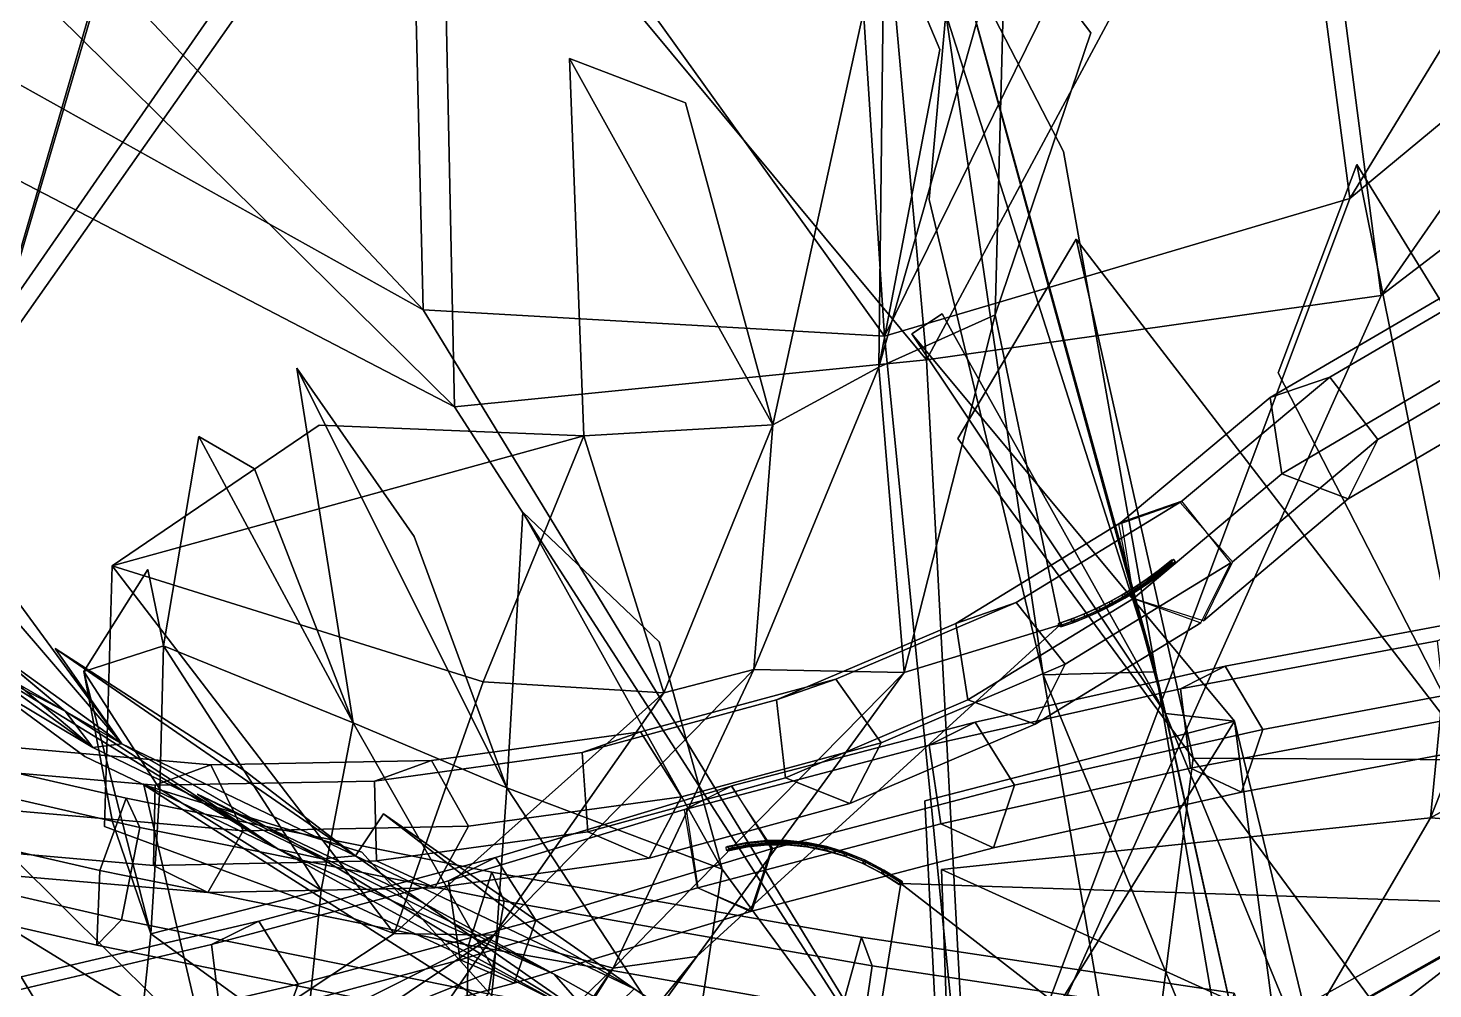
# Model space of a CAD drawing. Header units: metres. Extents: x -349 to 464, y -383 to 362.
# Drawn here: x -14.58 to 9.95, y 3.83 to 20.62 of the extents above; entities that cross this region are included whole.
import ezdxf

# ---------------------------------------------------------------- set-up
doc = ezdxf.new("R2010")
doc.units = ezdxf.units.M

msp = doc.modelspace()

# ---------------------------------------------------------------- linework, layer by layer
at = {"layer": 'Breeder_Leaf', "color": 3}
for points in [[(-1.5789, 13.6889, 461.3351), (0.3667, 22.5566, 455.4132), (0.2707, 14.6979, 468.8723)], [(-1.5789, 13.6889, 461.3351), (0.2707, 14.6979, 468.8723), (0.3667, 22.5566, 455.4132)], [(0.3667, 22.5566, 455.4132), (1.3384, 20.245, 462.8735), (0.2707, 14.6979, 468.8723)], [(0.3667, 22.5566, 455.4132), (0.2707, 14.6979, 468.8723), (1.3384, 20.245, 462.8735)], [(0.2707, 14.6979, 468.8723), (2.4841, 22.4992, 466.6004), (2.3018, 15.6079, 477.9707)], [(0.2707, 14.6979, 468.8723), (2.3018, 15.6079, 477.9707), (2.4841, 22.4992, 466.6004)], [(2.4841, 22.4992, 466.6004), (3.9751, 20.537, 473.0377), (2.3018, 15.6079, 477.9707)], [(2.4841, 22.4992, 466.6004), (2.3018, 15.6079, 477.9707), (3.9751, 20.537, 473.0377)], [(-4.8819, 13.4985, 453.0974), (-5.1304, 20.08833, 449.9864), (-1.5789, 13.6889, 461.3351)], [(-4.8819, 13.4985, 453.0974), (-1.5789, 13.6889, 461.3351), (-5.1304, 20.08833, 449.9864)], [(-5.1304, 20.08833, 449.9864), (-3.1035, 19.3149, 454.4353), (-1.5789, 13.6889, 461.3351)], [(-5.1304, 20.08833, 449.9864), (-1.5789, 13.6889, 461.3351), (-3.1035, 19.3149, 454.4353)], [(0.7149, 9.3644, 479.3473), (0.2707, 14.6979, 468.8723), (2.3018, 15.6079, 477.9707)], [(0.7149, 9.3644, 479.3473), (2.3018, 15.6079, 477.9707), (0.2707, 14.6979, 468.8723)], [(3.4396, 10.1941, 491.7275), (0.7149, 9.3644, 479.3473), (2.3018, 15.6079, 477.9707)], [(3.4396, 10.1941, 491.7275), (2.3018, 15.6079, 477.9707), (0.7149, 9.3644, 479.3473)], [(0.7149, 9.3644, 479.3473), (-1.9096, 9.4124, 469.8387), (0.2707, 14.6979, 468.8723)], [(0.7149, 9.3644, 479.3473), (0.2707, 14.6979, 468.8723), (-1.9096, 9.4124, 469.8387)], [(-1.9096, 9.4124, 469.8387), (-1.5789, 13.6889, 461.3351), (0.2707, 14.6979, 468.8723)], [(-1.9096, 9.4124, 469.8387), (0.2707, 14.6979, 468.8723), (-1.5789, 13.6889, 461.3351)], [(-13.1138, 11.2227, 445.4272), (-9.5033, 13.6827, 448.2454), (-4.8819, 13.4985, 453.0974)], [(-13.1138, 11.2227, 445.4272), (-4.8819, 13.4985, 453.0974), (-9.5033, 13.6827, 448.2454)], [(-6.6365, 9.1991, 453.6956), (-13.1138, 11.2227, 445.4272), (-4.8819, 13.4985, 453.0974)], [(-6.6365, 9.1991, 453.6956), (-4.8819, 13.4985, 453.0974), (-13.1138, 11.2227, 445.4272)], [(-3.4802, 9.00374, 462.2118), (-6.6365, 9.1991, 453.6956), (-4.8819, 13.4985, 453.0974)], [(-3.4802, 9.00374, 462.2118), (-4.8819, 13.4985, 453.0974), (-6.6365, 9.1991, 453.6956)], [(-3.4802, 9.00374, 462.2118), (-4.8819, 13.4985, 453.0974), (-1.5789, 13.6889, 461.3351)], [(-3.4802, 9.00374, 462.2118), (-1.5789, 13.6889, 461.3351), (-4.8819, 13.4985, 453.0974)], [(-1.9096, 9.4124, 469.8387), (-3.4802, 9.00374, 462.2118), (-1.5789, 13.6889, 461.3351)], [(-1.9096, 9.4124, 469.8387), (-1.5789, 13.6889, 461.3351), (-3.4802, 9.00374, 462.2118)], [(-8.1926, 4.8032, 454.2646), (-13.2485, 6.6713, 449.3794), (-13.1138, 11.2227, 445.4272)], [(-8.1926, 4.8032, 454.2646), (-13.1138, 11.2227, 445.4272), (-13.2485, 6.6713, 449.3794)], [(-8.1926, 4.8032, 454.2646), (-13.1138, 11.2227, 445.4272), (-6.6365, 9.1991, 453.6956)], [(-8.1926, 4.8032, 454.2646), (-6.6365, 9.1991, 453.6956), (-13.1138, 11.2227, 445.4272)], [(-2.9063, 4.4006, 479.6438), (0.7149, 9.3644, 479.3473), (3.4396, 10.1941, 491.7275)], [(-2.9063, 4.4006, 479.6438), (3.4396, 10.1941, 491.7275), (0.7149, 9.3644, 479.3473)], [(-4.3669, 4.1945, 470.3967), (-6.4526, 4.7727, 462.797), (-1.9096, 9.4124, 469.8387)], [(-4.3669, 4.1945, 470.3967), (-1.9096, 9.4124, 469.8387), (-6.4526, 4.7727, 462.797)], [(-6.4526, 4.7727, 462.797), (-3.4802, 9.00374, 462.2118), (-1.9096, 9.4124, 469.8387)], [(-6.4526, 4.7727, 462.797), (-1.9096, 9.4124, 469.8387), (-3.4802, 9.00374, 462.2118)], [(-4.3669, 4.1945, 470.3967), (-1.9096, 9.4124, 469.8387), (0.7149, 9.3644, 479.3473)], [(-4.3669, 4.1945, 470.3967), (0.7149, 9.3644, 479.3473), (-1.9096, 9.4124, 469.8387)], [(-2.9063, 4.4006, 479.6438), (-4.3669, 4.1945, 470.3967), (0.7149, 9.3644, 479.3473)], [(-2.9063, 4.4006, 479.6438), (0.7149, 9.3644, 479.3473), (-4.3669, 4.1945, 470.3967)], [(-8.1926, 4.8032, 454.2646), (-6.6365, 9.1991, 453.6956), (-3.4802, 9.00374, 462.2118)], [(-8.1926, 4.8032, 454.2646), (-3.4802, 9.00374, 462.2118), (-6.6365, 9.1991, 453.6956)], [(-6.4526, 4.7727, 462.797), (-8.1926, 4.8032, 454.2646), (-3.4802, 9.00374, 462.2118)], [(-6.4526, 4.7727, 462.797), (-3.4802, 9.00374, 462.2118), (-8.1926, 4.8032, 454.2646)], [(-0.1586, 0.6725, 210.7171), (5.2122, 2.1465, 213.329), (0.6583, 5.6776, 224.6504)], [(-0.1586, 0.6725, 210.7171), (0.6583, 5.6776, 224.6504), (5.2122, 2.1465, 213.329)], [(0.6583, 5.6776, 224.6504), (5.2122, 2.1465, 213.329), (10.9403, 5.3355, 213.9725)], [(0.6583, 5.6776, 224.6504), (10.9403, 5.3355, 213.9725), (5.2122, 2.1465, 213.329)], [(5.2122, 2.1465, 213.329), (14.0716, 2.536, 205.6005), (10.9403, 5.3355, 213.9725)], [(5.2122, 2.1465, 213.329), (10.9403, 5.3355, 213.9725), (14.0716, 2.536, 205.6005)], [(-6.4526, 4.7727, 462.797), (-13.6352, 1.1938, 452.9843), (-8.1926, 4.8032, 454.2646)], [(-6.4526, 4.7727, 462.797), (-8.1926, 4.8032, 454.2646), (-13.6352, 1.1938, 452.9843)], [(-6.4526, 4.7727, 462.797), (-12.3461, 0.8238, 456.1785), (-13.6352, 1.1938, 452.9843)], [(-6.4526, 4.7727, 462.797), (-13.6352, 1.1938, 452.9843), (-12.3461, 0.8238, 456.1785)], [(-4.3669, 4.1945, 470.3967), (-12.3069, -3.6674, 459.4153), (-6.4526, 4.7727, 462.797)], [(-4.3669, 4.1945, 470.3967), (-6.4526, 4.7727, 462.797), (-12.3069, -3.6674, 459.4153)], [(-4.3669, 4.1945, 470.3967), (-8.309, -1.5623, 466.0418), (-12.3069, -3.6674, 459.4153)], [(-4.3669, 4.1945, 470.3967), (-12.3069, -3.6674, 459.4153), (-8.309, -1.5623, 466.0418)], [(-2.9063, 4.4006, 479.6438), (-8.8374, -2.9104, 470.3065), (-4.3669, 4.1945, 470.3967)], [(-2.9063, 4.4006, 479.6438), (-4.3669, 4.1945, 470.3967), (-8.8374, -2.9104, 470.3065)], [(-2.9063, 4.4006, 479.6438), (-6.6649, -0.7872, 476.352), (-8.8374, -2.9104, 470.3065)], [(-2.9063, 4.4006, 479.6438), (-8.8374, -2.9104, 470.3065), (-6.6649, -0.7872, 476.352)]]:
    msp.add_3dface(points, dxfattribs=at)
at = {"layer": 'Breeder_Mrstm', "color": 3}
for points in [[(5.1084, 9.3761, 71.4216), (1.5599, 22.2223, 89.8925), (5.2779, 8.648, 82.8854)], [(5.1084, 9.3761, 71.4216), (5.2779, 8.648, 82.8854), (1.5599, 22.2223, 89.8925)], [(5.1084, 9.3761, 71.4216), (3.4989, 18.462, 79.02695), (1.5599, 22.2223, 89.8925)], [(5.1084, 9.3761, 71.4216), (1.5599, 22.2223, 89.8925), (3.4989, 18.462, 79.02695)], [(3.1449, 9.3208, 57.9503), (1.1508, 17.6232, 64.01192), (1.4436, 20.8663, 73.2937)], [(3.1449, 9.3208, 57.9503), (1.4436, 20.8663, 73.2937), (1.1508, 17.6232, 64.01192)], [(3.1449, 9.3208, 57.9503), (1.4436, 20.8663, 73.2937), (5.1084, 9.3761, 71.4216)], [(3.1449, 9.3208, 57.9503), (5.1084, 9.3761, 71.4216), (1.4436, 20.8663, 73.2937)], [(8.6221, 18.2366, 91.3325), (7.2471, 14.5953, 80.5724), (10.7146, 7.834, 71.3112)], [(8.6221, 18.2366, 91.3325), (10.7146, 7.834, 71.3112), (7.2471, 14.5953, 80.5724)], [(15.1831, 7.5651, 81.7717), (8.6221, 18.2366, 91.3325), (10.7146, 7.834, 71.3112)], [(15.1831, 7.5651, 81.7717), (10.7146, 7.834, 71.3112), (8.6221, 18.2366, 91.3325)], [(15.666, 10.00567, 93.8507), (14.3855, 18.06429, 107.0891), (9.9055, 6.8256, 95.5935)], [(15.666, 10.00567, 93.8507), (9.9055, 6.8256, 95.5935), (14.3855, 18.06429, 107.0891)], [(14.3855, 18.06429, 107.0891), (10.4925, 12.8723, 103.2137), (9.9055, 6.8256, 95.5935)], [(14.3855, 18.06429, 107.0891), (9.9055, 6.8256, 95.5935), (10.4925, 12.8723, 103.2137)], [(3.7177, 16.9311, 75.5761), (1.6511, 13.4518, 66.4084), (5.7649, 7.866, 58.625)], [(3.7177, 16.9311, 75.5761), (5.7649, 7.866, 58.625), (1.6511, 13.4518, 66.4084)], [(10.7146, 7.834, 71.3112), (3.7177, 16.9311, 75.5761), (5.7649, 7.866, 58.625)], [(10.7146, 7.834, 71.3112), (5.7649, 7.866, 58.625), (3.7177, 16.9311, 75.5761)], [(5.2779, 8.648, 82.8854), (1.38, 15.6292, 94.5058), (0.8515, 15.2761, 99.5022)], [(5.2779, 8.648, 82.8854), (0.8515, 15.2761, 99.5022), (1.38, 15.6292, 94.5058)], [(5.2779, 8.648, 82.8854), (0.8515, 15.2761, 99.5022), (6.4862, 8.513, 95.4871)], [(5.2779, 8.648, 82.8854), (6.4862, 8.513, 95.4871), (0.8515, 15.2761, 99.5022)], [(-6.2254, 7.3466, 348.6843), (-9.889, 14.6768, 344.7028), (-8.9098, 8.4795, 345.1309)], [(-6.2254, 7.3466, 348.6843), (-8.9098, 8.4795, 345.1309), (-9.889, 14.6768, 344.7028)], [(-6.2254, 7.3466, 348.6843), (-7.8412, 11.7371, 347.6891), (-9.889, 14.6768, 344.7028)], [(-6.2254, 7.3466, 348.6843), (-9.889, 14.6768, 344.7028), (-7.8412, 11.7371, 347.6891)], [(-13.9374, 8.6846, 356.4728), (-19.4478, 13.2926, 358.1291), (-18.3036, 10.95, 355.269)], [(-13.9374, 8.6846, 356.4728), (-18.3036, 10.95, 355.269), (-19.4478, 13.2926, 358.1291)], [(-13.9374, 8.6846, 356.4728), (-17.9426, 12.03987, 358.6022), (-19.4478, 13.2926, 358.1291)], [(-13.9374, 8.6846, 356.4728), (-19.4478, 13.2926, 358.1291), (-17.9426, 12.03987, 358.6022)], [(-8.9098, 8.4795, 345.1309), (-11.605, 13.4831, 340.4359), (-12.2183, 9.8251, 341.5409)], [(-8.9098, 8.4795, 345.1309), (-12.2183, 9.8251, 341.5409), (-11.605, 13.4831, 340.4359)], [(-8.9098, 8.4795, 345.1309), (-10.6312, 12.9216, 342.1078), (-11.605, 13.4831, 340.4359)], [(-8.9098, 8.4795, 345.1309), (-11.605, 13.4831, 340.4359), (-10.6312, 12.9216, 342.1078)], [(-17.0993, 11.1125, 349.9529), (-17.1662, 13.03202, 346.1725), (-12.9459, 8.1183, 350.6129)], [(-17.0993, 11.1125, 349.9529), (-12.9459, 8.1183, 350.6129), (-17.1662, 13.03202, 346.1725)], [(-17.1662, 13.03202, 346.1725), (-15.1468, 11.115, 346.9026), (-12.9459, 8.1183, 350.6129)], [(-17.1662, 13.03202, 346.1725), (-12.9459, 8.1183, 350.6129), (-15.1468, 11.115, 346.9026)], [(-2.4632, 5.9267, 352.3563), (-5.9452, 12.1607, 349.4457), (-6.2254, 7.3466, 348.6843)], [(-2.4632, 5.9267, 352.3563), (-6.2254, 7.3466, 348.6843), (-5.9452, 12.1607, 349.4457)], [(-2.4632, 5.9267, 352.3563), (-3.5646, 9.899, 351.6132), (-5.9452, 12.1607, 349.4457)], [(-2.4632, 5.9267, 352.3563), (-5.9452, 12.1607, 349.4457), (-3.5646, 9.899, 351.6132)], [(-18.3036, 10.95, 355.269), (-17.6754, 11.09051, 352.6139), (-13.456, 8.05323, 353.5526)], [(-18.3036, 10.95, 355.269), (-13.456, 8.05323, 353.5526), (-17.6754, 11.09051, 352.6139)], [(-13.456, 8.05323, 353.5526), (-17.6754, 11.09051, 352.6139), (-17.0993, 11.1125, 349.9529)], [(-13.456, 8.05323, 353.5526), (-17.0993, 11.1125, 349.9529), (-17.6754, 11.09051, 352.6139)], [(-13.456, 8.05323, 353.5526), (-17.0993, 11.1125, 349.9529), (-12.9459, 8.1183, 350.6129)], [(-13.456, 8.05323, 353.5526), (-12.9459, 8.1183, 350.6129), (-17.0993, 11.1125, 349.9529)], [(-12.2183, 9.8251, 341.5409), (-12.4958, 11.161, 337.5366), (-13.6103, 9.3809, 334.7288)], [(-12.2183, 9.8251, 341.5409), (-13.6103, 9.3809, 334.7288), (-12.4958, 11.161, 337.5366)], [(-13.9374, 8.6846, 356.4728), (-18.3036, 10.95, 355.269), (-13.456, 8.05323, 353.5526)], [(-13.9374, 8.6846, 356.4728), (-13.456, 8.05323, 353.5526), (-18.3036, 10.95, 355.269)], [(-10.216, 6.2776, 357.6871), (-17.2997, 10.6235, 361.421), (-13.9374, 8.6846, 356.4728)], [(-10.216, 6.2776, 357.6871), (-13.9374, 8.6846, 356.4728), (-17.2997, 10.6235, 361.421)], [(-10.216, 6.2776, 357.6871), (-13.5922, 7.8969, 360.6631), (-17.2997, 10.6235, 361.421)], [(-10.216, 6.2776, 357.6871), (-17.2997, 10.6235, 361.421), (-13.5922, 7.8969, 360.6631)], [(-12.2183, 9.8251, 341.5409), (-13.6103, 9.3809, 334.7288), (-12.282, 7.3227, 340.4466)], [(-12.2183, 9.8251, 341.5409), (-12.282, 7.3227, 340.4466), (-13.6103, 9.3809, 334.7288)], [(-12.2183, 9.8251, 341.5409), (-12.282, 7.3227, 340.4466), (-9.4682, 5.5613, 344.5562)], [(-12.2183, 9.8251, 341.5409), (-9.4682, 5.5613, 344.5562), (-12.282, 7.3227, 340.4466)], [(-8.9098, 8.4795, 345.1309), (-12.2183, 9.8251, 341.5409), (-9.4682, 5.5613, 344.5562)], [(-8.9098, 8.4795, 345.1309), (-9.4682, 5.5613, 344.5562), (-12.2183, 9.8251, 341.5409)], [(13.9162, 6.5229, 81.2316), (15.666, 10.00567, 93.8507), (9.9055, 6.8256, 95.5935)], [(13.9162, 6.5229, 81.2316), (9.9055, 6.8256, 95.5935), (15.666, 10.00567, 93.8507)], [(-12.9459, 8.1183, 350.6129), (-14.1102, 9.781, 344.6452), (-8.8664, 6.1574, 351.0891)], [(-12.9459, 8.1183, 350.6129), (-8.8664, 6.1574, 351.0891), (-14.1102, 9.781, 344.6452)], [(-14.1102, 9.781, 344.6452), (-10.7932, 7.6381, 346.9591), (-8.8664, 6.1574, 351.0891)], [(-14.1102, 9.781, 344.6452), (-8.8664, 6.1574, 351.0891), (-10.7932, 7.6381, 346.9591)], [(-12.282, 7.3227, 340.4466), (-13.6103, 9.3809, 334.7288), (-12.4389, 4.798, 339.4393)], [(-12.282, 7.3227, 340.4466), (-12.4389, 4.798, 339.4393), (-13.6103, 9.3809, 334.7288)], [(-13.6103, 9.3809, 334.7288), (-13.1115, 6.7502, 336.1329), (-12.4389, 4.798, 339.4393)], [(-13.6103, 9.3809, 334.7288), (-12.4389, 4.798, 339.4393), (-13.1115, 6.7502, 336.1329)], [(3.1449, 9.3208, 57.9503), (5.1084, 9.3761, 71.4216), (6.5294, 1.1057, 56.9305)], [(3.1449, 9.3208, 57.9503), (6.5294, 1.1057, 56.9305), (5.1084, 9.3761, 71.4216)], [(5.1084, 9.3761, 71.4216), (6.9441, 1.1558, 71.2656), (6.5294, 1.1057, 56.9305)], [(5.1084, 9.3761, 71.4216), (6.5294, 1.1057, 56.9305), (6.9441, 1.1558, 71.2656)], [(5.1084, 9.3761, 71.4216), (5.2779, 8.648, 82.8854), (6.9441, 1.1558, 71.2656)], [(5.1084, 9.3761, 71.4216), (6.9441, 1.1558, 71.2656), (5.2779, 8.648, 82.8854)], [(15.6764, 8.4484, 55.1362), (18.3848, 9.4493, 68.4403), (9.08905, 2.5237, 56.3557)], [(15.6764, 8.4484, 55.1362), (9.08905, 2.5237, 56.3557), (18.3848, 9.4493, 68.4403)], [(18.3848, 9.4493, 68.4403), (11.3825, 5.1375, 70.269), (9.08905, 2.5237, 56.3557)], [(18.3848, 9.4493, 68.4403), (9.08905, 2.5237, 56.3557), (11.3825, 5.1375, 70.269)], [(3.1449, 9.3208, 57.9503), (6.5294, 1.1057, 56.9305), (4.7583, 0, 38.5797)], [(3.1449, 9.3208, 57.9503), (4.7583, 0, 38.5797), (6.5294, 1.1057, 56.9305)], [(-10.216, 6.2776, 357.6871), (-13.9374, 8.6846, 356.4728), (-9.4514, 6.106, 354.4098)], [(-10.216, 6.2776, 357.6871), (-9.4514, 6.106, 354.4098), (-13.9374, 8.6846, 356.4728)], [(-13.9374, 8.6846, 356.4728), (-13.456, 8.05323, 353.5526), (-9.4514, 6.106, 354.4098)], [(-13.9374, 8.6846, 356.4728), (-9.4514, 6.106, 354.4098), (-13.456, 8.05323, 353.5526)], [(5.2779, 8.648, 82.8854), (8.1473, 1.6571, 82.527), (6.9441, 1.1558, 71.2656)], [(5.2779, 8.648, 82.8854), (6.9441, 1.1558, 71.2656), (8.1473, 1.6571, 82.527)], [(5.2779, 8.648, 82.8854), (6.4862, 8.513, 95.4871), (8.1473, 1.6571, 82.527)], [(5.2779, 8.648, 82.8854), (8.1473, 1.6571, 82.527), (6.4862, 8.513, 95.4871)], [(-8.9098, 8.4795, 345.1309), (-9.4682, 5.5613, 344.5562), (-6.4462, 4.1536, 347.6302)], [(-8.9098, 8.4795, 345.1309), (-6.4462, 4.1536, 347.6302), (-9.4682, 5.5613, 344.5562)], [(-6.2254, 7.3466, 348.6843), (-8.9098, 8.4795, 345.1309), (-6.4462, 4.1536, 347.6302)], [(-6.2254, 7.3466, 348.6843), (-6.4462, 4.1536, 347.6302), (-8.9098, 8.4795, 345.1309)], [(6.4862, 8.513, 95.4871), (1.07633, 7.1216, 104.4675), (1.4113, 0.3327, 110.0026)], [(6.4862, 8.513, 95.4871), (1.4113, 0.3327, 110.0026), (1.07633, 7.1216, 104.4675)], [(6.4862, 8.513, 95.4871), (1.4113, 0.3327, 110.0026), (7.3787, 1.7453, 95.7116)], [(6.4862, 8.513, 95.4871), (7.3787, 1.7453, 95.7116), (1.4113, 0.3327, 110.0026)], [(15.6764, 8.4484, 55.1362), (9.08905, 2.5237, 56.3557), (4.7583, 0, 38.5797)], [(15.6764, 8.4484, 55.1362), (4.7583, 0, 38.5797), (9.08905, 2.5237, 56.3557)], [(6.4862, 8.513, 95.4871), (7.3787, 1.7453, 95.7116), (8.1473, 1.6571, 82.527)], [(6.4862, 8.513, 95.4871), (8.1473, 1.6571, 82.527), (7.3787, 1.7453, 95.7116)], [(-9.4514, 6.106, 354.4098), (-13.456, 8.05323, 353.5526), (-12.9459, 8.1183, 350.6129)], [(-9.4514, 6.106, 354.4098), (-12.9459, 8.1183, 350.6129), (-13.456, 8.05323, 353.5526)], [(-9.4514, 6.106, 354.4098), (-12.9459, 8.1183, 350.6129), (-8.8664, 6.1574, 351.0891)], [(-9.4514, 6.106, 354.4098), (-8.8664, 6.1574, 351.0891), (-12.9459, 8.1183, 350.6129)], [(4.7583, 0, 38.5797), (11.2057, 0.4776, 55.8804), (5.7649, 7.866, 58.625)], [(4.7583, 0, 38.5797), (5.7649, 7.866, 58.625), (11.2057, 0.4776, 55.8804)], [(11.2057, 0.4776, 55.8804), (10.7146, 7.834, 71.3112), (5.7649, 7.866, 58.625)], [(11.2057, 0.4776, 55.8804), (5.7649, 7.866, 58.625), (10.7146, 7.834, 71.3112)], [(-15.9857, 2.2595, 357.4705), (-19.1759, 7.5134, 356.0732), (-11.4904, 2.8008, 357.0086)], [(-15.9857, 2.2595, 357.4705), (-11.4904, 2.8008, 357.0086), (-19.1759, 7.5134, 356.0732)], [(-19.1759, 7.5134, 356.0732), (-14.8199, 6.1089, 356.0431), (-11.4904, 2.8008, 357.0086)], [(-19.1759, 7.5134, 356.0732), (-11.4904, 2.8008, 357.0086), (-14.8199, 6.1089, 356.0431)], [(-11.4904, 2.8008, 357.0086), (-12.565, 7.4011, 355.7175), (-6.08224, 3.2713, 356.5609)], [(-11.4904, 2.8008, 357.0086), (-6.08224, 3.2713, 356.5609), (-12.565, 7.4011, 355.7175)], [(-12.565, 7.4011, 355.7175), (-8.7554, 6.2206, 355.3164), (-6.08224, 3.2713, 356.5609)], [(-12.565, 7.4011, 355.7175), (-6.08224, 3.2713, 356.5609), (-8.7554, 6.2206, 355.3164)], [(-9.4682, 5.5613, 344.5562), (-12.282, 7.3227, 340.4466), (-12.4389, 4.798, 339.4393)], [(-9.4682, 5.5613, 344.5562), (-12.4389, 4.798, 339.4393), (-12.282, 7.3227, 340.4466)], [(-5.3979, 4.09233, 358.9768), (-11.6263, 7.2345, 362.2619), (-10.216, 6.2776, 357.6871)], [(-5.3979, 4.09233, 358.9768), (-10.216, 6.2776, 357.6871), (-11.6263, 7.2345, 362.2619)], [(-5.3979, 4.09233, 358.9768), (-8.09256, 5.5596, 361.8281), (-11.6263, 7.2345, 362.2619)], [(-5.3979, 4.09233, 358.9768), (-11.6263, 7.2345, 362.2619), (-8.09256, 5.5596, 361.8281)], [(-6.2254, 7.3466, 348.6843), (-6.4462, 4.1536, 347.6302), (-2.9845, 2.422, 351.864)], [(-6.2254, 7.3466, 348.6843), (-2.9845, 2.422, 351.864), (-6.4462, 4.1536, 347.6302)], [(-2.4632, 5.9267, 352.3563), (-6.2254, 7.3466, 348.6843), (-2.9845, 2.422, 351.864)], [(-2.4632, 5.9267, 352.3563), (-2.9845, 2.422, 351.864), (-6.2254, 7.3466, 348.6843)], [(-8.8664, 6.1574, 351.0891), (-8.3781, 6.8932, 346.272), (-4.00064, 3.8353, 351.8648)], [(-8.8664, 6.1574, 351.0891), (-4.00064, 3.8353, 351.8648), (-8.3781, 6.8932, 346.272)], [(-8.3781, 6.8932, 346.272), (-5.5541, 4.7088, 348.0943), (-4.00064, 3.8353, 351.8648)], [(-8.3781, 6.8932, 346.272), (-4.00064, 3.8353, 351.8648), (-5.5541, 4.7088, 348.0943)], [(9.9055, 6.8256, 95.5935), (1.3682, 5.9201, 101.8121), (7.7002, 3.04535, 83.452)], [(9.9055, 6.8256, 95.5935), (7.7002, 3.04535, 83.452), (1.3682, 5.9201, 101.8121)], [(13.9162, 6.5229, 81.2316), (9.9055, 6.8256, 95.5935), (7.7002, 3.04535, 83.452)], [(13.9162, 6.5229, 81.2316), (7.7002, 3.04535, 83.452), (9.9055, 6.8256, 95.5935)], [(11.3825, 5.1375, 70.269), (13.9162, 6.5229, 81.2316), (7.7002, 3.04535, 83.452)], [(11.3825, 5.1375, 70.269), (7.7002, 3.04535, 83.452), (13.9162, 6.5229, 81.2316)], [(-5.3979, 4.09233, 358.9768), (-10.216, 6.2776, 357.6871), (-4.637, 3.2196, 355.592)], [(-5.3979, 4.09233, 358.9768), (-4.637, 3.2196, 355.592), (-10.216, 6.2776, 357.6871)], [(-10.216, 6.2776, 357.6871), (-9.4514, 6.106, 354.4098), (-4.637, 3.2196, 355.592)], [(-10.216, 6.2776, 357.6871), (-4.637, 3.2196, 355.592), (-9.4514, 6.106, 354.4098)], [(-4.637, 3.2196, 355.592), (-9.4514, 6.106, 354.4098), (-8.8664, 6.1574, 351.0891)], [(-4.637, 3.2196, 355.592), (-8.8664, 6.1574, 351.0891), (-9.4514, 6.106, 354.4098)], [(-4.637, 3.2196, 355.592), (-8.8664, 6.1574, 351.0891), (-4.00064, 3.8353, 351.8648)], [(-4.637, 3.2196, 355.592), (-4.00064, 3.8353, 351.8648), (-8.8664, 6.1574, 351.0891)], [(-2.4632, 5.9267, 352.3563), (-2.9845, 2.422, 351.864), (1.8903, 0, 356.8587)], [(-2.4632, 5.9267, 352.3563), (1.8903, 0, 356.8587), (-2.9845, 2.422, 351.864)], [(1.3682, 5.9201, 101.8121), (1.4502, 3.6454, 94.9854), (7.7002, 3.04535, 83.452)], [(1.3682, 5.9201, 101.8121), (7.7002, 3.04535, 83.452), (1.4502, 3.6454, 94.9854)], [(4.7583, 0, 38.5797), (9.974, -2.2241, 56.1569), (15.3358, 5.7051, 56.4758)], [(4.7583, 0, 38.5797), (15.3358, 5.7051, 56.4758), (9.974, -2.2241, 56.1569)], [(-9.4682, 5.5613, 344.5562), (-12.4389, 4.798, 339.4393), (-9.738, 2.8336, 343.376)], [(-9.4682, 5.5613, 344.5562), (-9.738, 2.8336, 343.376), (-12.4389, 4.798, 339.4393)], [(-6.4462, 4.1536, 347.6302), (-9.4682, 5.5613, 344.5562), (-9.738, 2.8336, 343.376)], [(-6.4462, 4.1536, 347.6302), (-9.738, 2.8336, 343.376), (-9.4682, 5.5613, 344.5562)], [(9.08905, 2.5237, 56.3557), (11.3825, 5.1375, 70.269), (4.3673, 1.166, 72.7365)], [(9.08905, 2.5237, 56.3557), (4.3673, 1.166, 72.7365), (11.3825, 5.1375, 70.269)], [(11.3825, 5.1375, 70.269), (7.7002, 3.04535, 83.452), (4.3673, 1.166, 72.7365)], [(11.3825, 5.1375, 70.269), (4.3673, 1.166, 72.7365), (7.7002, 3.04535, 83.452)], [(-12.4389, 4.798, 339.4393), (-12.7209, 2.1442, 336.1442), (-9.738, 2.8336, 343.376)], [(-12.4389, 4.798, 339.4393), (-9.738, 2.8336, 343.376), (-12.7209, 2.1442, 336.1442)], [(-6.4462, 4.1536, 347.6302), (-9.738, 2.8336, 343.376), (-6.7518, 1.06214, 346.3185)], [(-6.4462, 4.1536, 347.6302), (-6.7518, 1.06214, 346.3185), (-9.738, 2.8336, 343.376)], [(-2.9845, 2.422, 351.864), (-6.4462, 4.1536, 347.6302), (-6.7518, 1.06214, 346.3185)], [(-2.9845, 2.422, 351.864), (-6.7518, 1.06214, 346.3185), (-6.4462, 4.1536, 347.6302)], [(-5.3979, 4.09233, 358.9768), (-4.637, 3.2196, 355.592), (1.8903, 0, 356.8587)], [(-5.3979, 4.09233, 358.9768), (1.8903, 0, 356.8587), (-4.637, 3.2196, 355.592)], [(1.8903, 0, 356.8587), (-4.637, 3.2196, 355.592), (-4.00064, 3.8353, 351.8648)], [(1.8903, 0, 356.8587), (-4.00064, 3.8353, 351.8648), (-4.637, 3.2196, 355.592)]]:
    msp.add_3dface(points, dxfattribs=at)
at = {"layer": 'Breeder_Petiole', "color": 3}
for points in [[(10.1887, 15.967, 504.8243), (7.108, 14.1657, 500.2053), (8.1501, 14.5202, 499.3737), (11.195, 16.3, 503.9413)], [(11.195, 16.3, 503.9413), (8.1501, 14.5202, 499.3737), (8.9874, 13.4318, 499.2412), (11.9505, 15.1711, 503.7004)], [(10.3287, 14.6055, 505.1324), (7.3091, 12.8321, 500.5918), (7.108, 14.1657, 500.2053), (10.1887, 15.967, 504.8243)], [(11.9505, 15.1711, 503.7004), (8.9874, 13.4318, 499.2412), (8.4707, 12.3945, 499.9897), (11.4182, 14.1298, 504.4323)], [(7.108, 14.1657, 500.2053), (4.4647, 11.9533, 495.4948), (5.5377, 12.3339, 494.7156), (8.1501, 14.5202, 499.3737)], [(8.1501, 14.5202, 499.3737), (5.5377, 12.3339, 494.7156), (6.4467, 11.2964, 494.6943), (8.9874, 13.4318, 499.2412)], [(11.4182, 14.1298, 504.4323), (8.4707, 12.3945, 499.9897), (7.3091, 12.8321, 500.5918), (10.3287, 14.6055, 505.1324)], [(7.3091, 12.8321, 500.5918), (4.7197, 10.6552, 495.962), (4.4647, 11.9533, 495.4948), (7.108, 14.1657, 500.2053)], [(8.9874, 13.4318, 499.2412), (6.4467, 11.2964, 494.6943), (5.9441, 10.2649, 495.4602), (8.4707, 12.3945, 499.9897)], [(8.4707, 12.3945, 499.9897), (5.9441, 10.2649, 495.4602), (4.7197, 10.6552, 495.962), (7.3091, 12.8321, 500.5918)], [(4.5109, 11.9855, 495.5751), (1.6171, 10.2153, 490.9746), (2.6728, 10.5865, 490.1677), (5.5666, 12.3567, 494.7682)], [(5.5666, 12.3567, 494.7682), (2.6728, 10.5865, 490.1677), (3.5248, 9.5083, 490.0466), (6.4187, 11.2785, 494.6471)], [(4.7186, 10.6518, 495.9576), (1.8248, 8.8816, 491.3571), (1.6171, 10.2153, 490.9746), (4.5109, 11.9855, 495.5751)], [(5.3858, 11.3234, 495.2761), (5.1725, 11.1564, 494.8944), (5.2093, 11.1695, 494.8681), (5.4228, 11.3366, 495.2496)], [(5.394, 11.2783, 495.2912), (5.1807, 11.1116, 494.9094), (5.1725, 11.1564, 494.8944), (5.3858, 11.3234, 495.2761)], [(5.4228, 11.3366, 495.2496), (5.2093, 11.1695, 494.8681), (5.2399, 11.1337, 494.8666), (5.4537, 11.3006, 495.2481)], [(5.4537, 11.3006, 495.2481), (5.2399, 11.1337, 494.8666), (5.2223, 11.09821, 494.892), (5.4359, 11.2648, 495.2737)], [(6.4187, 11.2785, 494.6471), (3.5248, 9.5083, 490.0466), (3.0038, 8.4607, 490.7775), (5.8976, 10.2308, 495.378)], [(5.1725, 11.1564, 494.8944), (4.9576, 11.00035, 494.5097), (4.9943, 11.01349, 494.4839), (5.2093, 11.1695, 494.8681)], [(5.1807, 11.1116, 494.9094), (4.9652, 10.9555, 494.5236), (4.9576, 11.00035, 494.5097), (5.1725, 11.1564, 494.8944)], [(5.2223, 11.09821, 494.892), (5.0064, 10.942, 494.5061), (4.9652, 10.9555, 494.5236), (5.1807, 11.1116, 494.9094)], [(5.2093, 11.1695, 494.8681), (4.9943, 11.01349, 494.4839), (5.02427, 10.9776, 494.4816), (5.2399, 11.1337, 494.8666)], [(5.2399, 11.1337, 494.8666), (5.02427, 10.9776, 494.4816), (5.0064, 10.942, 494.5061), (5.2223, 11.09821, 494.892)], [(5.4359, 11.2648, 495.2737), (5.2223, 11.09821, 494.892), (5.1807, 11.1116, 494.9094), (5.394, 11.2783, 495.2912)], [(4.741, 10.8551, 494.1218), (4.5227, 10.7209, 493.7308), (4.5591, 10.734, 493.7059), (4.7775, 10.8683, 494.0964)], [(4.7479, 10.8103, 494.1346), (4.5291, 10.676, 493.7426), (4.5227, 10.7209, 493.7308), (4.741, 10.8551, 494.1218)], [(4.7886, 10.7968, 494.1169), (4.5693, 10.6626, 493.7247), (4.5291, 10.676, 493.7426), (4.7479, 10.8103, 494.1346)], [(4.7775, 10.8683, 494.0964), (4.5591, 10.734, 493.7059), (4.5877, 10.6982, 493.7022), (4.8068, 10.8324, 494.0934)], [(4.8068, 10.8324, 494.0934), (4.5877, 10.6982, 493.7022), (4.5693, 10.6626, 493.7247), (4.7886, 10.7968, 494.1169)], [(4.9576, 11.00035, 494.5097), (4.741, 10.8551, 494.1218), (4.7775, 10.8683, 494.0964), (4.9943, 11.01349, 494.4839)], [(4.9652, 10.9555, 494.5236), (4.7479, 10.8103, 494.1346), (4.741, 10.8551, 494.1218), (4.9576, 11.00035, 494.5097)], [(5.0064, 10.942, 494.5061), (4.7886, 10.7968, 494.1169), (4.7479, 10.8103, 494.1346), (4.9652, 10.9555, 494.5236)], [(4.9943, 11.01349, 494.4839), (4.7775, 10.8683, 494.0964), (4.8068, 10.8324, 494.0934), (5.02427, 10.9776, 494.4816)], [(5.02427, 10.9776, 494.4816), (4.8068, 10.8324, 494.0934), (4.7886, 10.7968, 494.1169), (5.0064, 10.942, 494.5061)], [(1.6171, 10.2153, 490.9746), (-1.5145, 8.8818, 486.5051), (-0.4777, 9.2461, 485.671), (2.6728, 10.5865, 490.1677)], [(2.6728, 10.5865, 490.1677), (-0.4777, 9.2461, 485.671), (0.3109, 8.1358, 485.4507), (3.5248, 9.5083, 490.0466)], [(5.8976, 10.2308, 495.378), (3.0038, 8.4607, 490.7775), (1.8248, 8.8816, 491.3571), (4.7186, 10.6518, 495.9576)], [(4.3029, 10.5976, 493.337), (4.08175, 10.4855, 492.9407), (4.1179, 10.4987, 492.9168), (4.3392, 10.6108, 493.3126)], [(4.3087, 10.5528, 493.3478), (4.08698, 10.4408, 492.9504), (4.08175, 10.4855, 492.9407), (4.3029, 10.5976, 493.337)], [(4.3484, 10.5394, 493.3298), (4.1262, 10.4273, 492.9323), (4.08698, 10.4408, 492.9504), (4.3087, 10.5528, 493.3478)], [(4.3392, 10.6108, 493.3126), (4.1179, 10.4987, 492.9168), (4.1452, 10.4629, 492.9116), (4.3672, 10.575, 493.3082)], [(4.3672, 10.575, 493.3082), (4.1452, 10.4629, 492.9116), (4.1262, 10.4273, 492.9323), (4.3484, 10.5394, 493.3298)], [(4.5227, 10.7209, 493.7308), (4.3029, 10.5976, 493.337), (4.3392, 10.6108, 493.3126), (4.5591, 10.734, 493.7059)], [(4.5291, 10.676, 493.7426), (4.3087, 10.5528, 493.3478), (4.3029, 10.5976, 493.337), (4.5227, 10.7209, 493.7308)], [(4.5693, 10.6626, 493.7247), (4.3484, 10.5394, 493.3298), (4.3087, 10.5528, 493.3478), (4.5291, 10.676, 493.7426)], [(4.5591, 10.734, 493.7059), (4.3392, 10.6108, 493.3126), (4.3672, 10.575, 493.3082), (4.5877, 10.6982, 493.7022)], [(4.5877, 10.6982, 493.7022), (4.3672, 10.575, 493.3082), (4.3484, 10.5394, 493.3298), (4.5693, 10.6626, 493.7247)], [(3.6358, 10.2949, 492.1414), (3.4111, 10.2166, 491.739), (3.4471, 10.2297, 491.7163), (3.6717, 10.3079, 492.1185)], [(3.6717, 10.3079, 492.1185), (3.4471, 10.2297, 491.7163), (3.4728, 10.194, 491.709), (3.6978, 10.2724, 492.1119)], [(3.8593, 10.3846, 492.5421), (3.6358, 10.2949, 492.1414), (3.6717, 10.3079, 492.1185), (3.8953, 10.3977, 492.5187)], [(3.864, 10.3399, 492.5508), (3.6399, 10.2504, 492.1491), (3.6358, 10.2949, 492.1414), (3.8593, 10.3846, 492.5421)], [(3.9028, 10.3265, 492.5325), (3.6782, 10.237, 492.1307), (3.6399, 10.2504, 492.1491), (3.864, 10.3399, 492.5508)], [(3.8953, 10.3977, 492.5187), (3.6717, 10.3079, 492.1185), (3.6978, 10.2724, 492.1119), (3.9221, 10.362, 492.5128)], [(3.9221, 10.362, 492.5128), (3.6978, 10.2724, 492.1119), (3.6782, 10.237, 492.1307), (3.9028, 10.3265, 492.5325)], [(4.08175, 10.4855, 492.9407), (3.8593, 10.3846, 492.5421), (3.8953, 10.3977, 492.5187), (4.1179, 10.4987, 492.9168)], [(4.08698, 10.4408, 492.9504), (3.864, 10.3399, 492.5508), (3.8593, 10.3846, 492.5421), (4.08175, 10.4855, 492.9407)], [(4.1262, 10.4273, 492.9323), (3.9028, 10.3265, 492.5325), (3.864, 10.3399, 492.5508), (4.08698, 10.4408, 492.9504)], [(4.1179, 10.4987, 492.9168), (3.8953, 10.3977, 492.5187), (3.9221, 10.362, 492.5128), (4.1452, 10.4629, 492.9116)], [(4.1452, 10.4629, 492.9116), (3.9221, 10.362, 492.5128), (3.9028, 10.3265, 492.5325), (4.1262, 10.4273, 492.9323)], [(5.5402, 9.0749, 219.5191), (10.03167, 9.9169, 216.0186), (10.797, 10.3125, 217.0961), (6.3227, 9.4735, 220.583)], [(6.3227, 9.4735, 220.583), (10.797, 10.3125, 217.0961), (11.4151, 9.1963, 217.6209), (6.9771, 8.3647, 221.0784)], [(1.8248, 8.8816, 491.3571), (-1.3596, 7.5198, 486.8036), (-1.5145, 8.8818, 486.5051), (1.6171, 10.2153, 490.9746)], [(3.6399, 10.2504, 492.1491), (3.4146, 10.1719, 491.7458), (3.4111, 10.2166, 491.739), (3.6358, 10.2949, 492.1414)], [(3.6782, 10.237, 492.1307), (3.4528, 10.1585, 491.7271), (3.4146, 10.1719, 491.7458), (3.6399, 10.2504, 492.1491)], [(3.6978, 10.2724, 492.1119), (3.4728, 10.194, 491.709), (3.4528, 10.1585, 491.7271), (3.6782, 10.237, 492.1307)], [(5.7173, 7.6926, 219.3574), (10.1825, 8.5292, 215.8784), (10.03167, 9.9169, 216.0186), (5.5402, 9.0749, 219.5191)], [(3.5248, 9.5083, 490.0466), (0.3109, 8.1358, 485.4507), (-0.2309, 7.07511, 486.1467), (3.0038, 8.4607, 490.7775)], [(1.1537, 8.09188, 223.1147), (5.5402, 9.0749, 219.5191), (6.3227, 9.4735, 220.583), (1.9529, 8.4942, 224.1647)], [(1.9529, 8.4942, 224.1647), (6.3227, 9.4735, 220.583), (6.9771, 8.3647, 221.0784), (2.6427, 7.3937, 224.6299)], [(-1.5145, 8.8818, 486.5051), (-4.9062, 7.9629, 482.1218), (-3.8899, 8.3227, 481.261), (-0.4777, 9.2461, 485.671)], [(-0.4777, 9.2461, 485.671), (-3.8899, 8.3227, 481.261), (-3.1705, 7.1893, 480.9431), (0.3109, 8.1358, 485.4507)], [(6.9771, 8.3647, 221.0784), (11.4151, 9.1963, 217.6209), (11.03753, 8.1005, 216.8727), (6.6051, 7.2703, 220.3253)], [(-1.3596, 7.5198, 486.8036), (-4.8092, 6.58, 482.3373), (-4.9062, 7.9629, 482.1218), (-1.5145, 8.8818, 486.5051)], [(3.0038, 8.4607, 490.7775), (-0.2309, 7.07511, 486.1467), (-1.3596, 7.5198, 486.8036), (1.8248, 8.8816, 491.3571)], [(1.3565, 6.7159, 222.9308), (5.7173, 7.6926, 219.3574), (5.5402, 9.0749, 219.5191), (1.1537, 8.09188, 223.1147)], [(-12.874, 7.1671, 271.4498), (-19.1918, 8.6169, 273.0593), (-19.7044, 7.3634, 272.1754), (-13.3338, 5.902, 270.5536)], [(-12.633, 6.6549, 272.9647), (-18.9264, 8.09893, 274.5681), (-19.1918, 8.6169, 273.0593), (-12.874, 7.1671, 271.4498)], [(-3.09309, 6.977, 226.7744), (1.1537, 8.09188, 223.1147), (1.9529, 8.4942, 224.1647), (-2.2938, 7.3794, 227.8244)], [(-2.2938, 7.3794, 227.8244), (1.9529, 8.4942, 224.1647), (2.6427, 7.3937, 224.6299), (-1.604, 6.2789, 228.2896)], [(2.6427, 7.3937, 224.6299), (6.9771, 8.3647, 221.0784), (6.6051, 7.2703, 220.3253), (2.2762, 6.301, 223.8717)], [(6.6051, 7.2703, 220.3253), (11.03753, 8.1005, 216.8727), (10.1825, 8.5292, 215.8784), (5.7173, 7.6926, 219.3574)], [(-12.9514, 5.04191, 273.0001), (-19.2833, 6.4942, 274.6123), (-18.9264, 8.09893, 274.5681), (-12.633, 6.6549, 272.9647)], [(-12.3642, 7.392, 473.7521), (-16.3733, 7.7435, 469.8322), (-15.426, 8.1053, 468.8968), (-11.3928, 7.7505, 472.8404)], [(-11.3928, 7.7505, 472.8404), (-15.426, 8.1053, 468.8968), (-14.9442, 6.9573, 468.3025), (-10.8275, 6.5982, 472.3347)], [(-4.9062, 7.9629, 482.1218), (-8.532, 7.4651, 477.8595), (-7.5376, 7.823, 476.9727), (-3.8899, 8.3227, 481.261)], [(-3.8899, 8.3227, 481.261), (-7.5376, 7.823, 476.9727), (-6.8929, 6.6755, 476.5594), (-3.1705, 7.1893, 480.9431)], [(0.3109, 8.1358, 485.4507), (-3.1705, 7.1893, 480.9431), (-3.7354, 6.1184, 481.6045), (-0.2309, 7.07511, 486.1467)], [(-4.8092, 6.58, 482.3373), (-8.4976, 6.06914, 477.9938), (-8.532, 7.4651, 477.8595), (-4.9062, 7.9629, 482.1218)], [(-2.8903, 5.6011, 226.5906), (1.3565, 6.7159, 222.9308), (1.1537, 8.09188, 223.1147), (-3.09309, 6.977, 226.7744)], [(-12.3964, 5.9905, 473.8077), (-16.4758, 6.3445, 469.8122), (-16.3733, 7.7435, 469.8322), (-12.3642, 7.392, 473.7521)], [(-8.532, 7.4651, 477.8595), (-12.3642, 7.392, 473.7521), (-11.3928, 7.7505, 472.8404), (-7.5376, 7.823, 476.9727)], [(-7.5376, 7.823, 476.9727), (-11.3928, 7.7505, 472.8404), (-10.8275, 6.5982, 472.3347), (-6.8929, 6.6755, 476.5594)], [(2.2762, 6.301, 223.8717), (6.6051, 7.2703, 220.3253), (5.7173, 7.6926, 219.3574), (1.3565, 6.7159, 222.9308)], [(-13.3338, 5.902, 270.5536), (-19.7044, 7.3634, 272.1754), (-19.7607, 6.05904, 273.1297), (-13.3814, 4.596, 271.5062)], [(-8.4976, 6.06914, 477.9938), (-12.3964, 5.9905, 473.8077), (-12.3642, 7.392, 473.7521), (-8.532, 7.4651, 477.8595)], [(-7.2424, 5.7201, 230.5348), (-3.1226, 6.9689, 226.8008), (-2.307, 7.3755, 227.8366), (-6.4194, 6.1288, 231.5639)], [(-6.4194, 6.1288, 231.5639), (-2.307, 7.3755, 227.8366), (-1.5828, 6.2845, 228.2709), (-5.7151, 5.03222, 232.0162)], [(-0.2309, 7.07511, 486.1467), (-3.7354, 6.1184, 481.6045), (-4.8092, 6.58, 482.3373), (-1.3596, 7.5198, 486.8036)], [(-1.604, 6.2789, 228.2896), (2.6427, 7.3937, 224.6299), (2.2762, 6.301, 223.8717), (-1.9705, 5.1862, 227.5315)], [(-6.4849, 5.8738, 269.9958), (-12.874, 7.1671, 271.4498), (-13.3338, 5.902, 270.5536), (-6.8914, 4.5983, 269.0886)], [(-6.2687, 5.3667, 271.5161), (-12.633, 6.6549, 272.9647), (-12.874, 7.1671, 271.4498), (-6.4849, 5.8738, 269.9958)], [(-3.1705, 7.1893, 480.9431), (-6.8929, 6.6755, 476.5594), (-7.4827, 5.5978, 477.1869), (-3.7354, 6.1184, 481.6045)], [(-10.8275, 6.5982, 472.3347), (-14.9442, 6.9573, 468.3025), (-15.5893, 5.8753, 468.865), (-11.4442, 5.5167, 472.9291)], [(-7.03968, 4.3442, 230.351), (-2.8948, 5.6001, 226.5944), (-3.1226, 6.9689, 226.8008), (-7.2424, 5.7201, 230.5348)], [(-6.5481, 3.7463, 271.5437), (-12.9514, 5.04191, 273.0001), (-12.633, 6.6549, 272.9647), (-6.2687, 5.3667, 271.5161)], [(-6.8929, 6.6755, 476.5594), (-10.8275, 6.5982, 472.3347), (-11.4442, 5.5167, 472.9291), (-7.4827, 5.5978, 477.1869)], [(-1.9705, 5.1862, 227.5315), (2.2762, 6.301, 223.8717), (1.3565, 6.7159, 222.9308), (-2.8903, 5.6011, 226.5906)], [(-13.3814, 4.596, 271.5062), (-19.7607, 6.05904, 273.1297), (-19.2833, 6.4942, 274.6123), (-12.9514, 5.04191, 273.0001)], [(-3.7354, 6.1184, 481.6045), (-7.4827, 5.5978, 477.1869), (-8.4976, 6.06914, 477.9938), (-4.8092, 6.58, 482.3373)], [(-2.398, 6.3084, 227.3766), (-2.05483, 6.3769, 227.0659), (-2.02623, 6.391, 227.1006), (-2.3692, 6.3226, 227.4116)], [(-2.3692, 6.3226, 227.4116), (-2.02623, 6.391, 227.1006), (-2.00356, 6.3532, 227.1172), (-2.3464, 6.2845, 227.4284)], [(-2.05483, 6.3769, 227.0659), (-1.7075, 6.4113, 226.7514), (-1.6783, 6.4254, 226.7851), (-2.02623, 6.391, 227.1006)], [(-2.04963, 6.3295, 227.0612), (-1.7049, 6.364, 226.7491), (-1.7075, 6.4113, 226.7514), (-2.05483, 6.3769, 227.0659)], [(-2.02623, 6.391, 227.1006), (-1.6783, 6.4254, 226.7851), (-1.6579, 6.3877, 226.8035), (-2.00356, 6.3532, 227.1172)], [(-2.00356, 6.3532, 227.1172), (-1.6579, 6.3877, 226.8035), (-1.6742, 6.3499, 226.7814), (-2.01793, 6.3155, 227.093)], [(-1.7075, 6.4113, 226.7514), (-1.3592, 6.4112, 226.4361), (-1.3295, 6.4252, 226.4689), (-1.6783, 6.4254, 226.7851)], [(-1.7049, 6.364, 226.7491), (-1.3592, 6.3641, 226.4361), (-1.3592, 6.4112, 226.4361), (-1.7075, 6.4113, 226.7514)], [(-1.6783, 6.4254, 226.7851), (-1.3295, 6.4252, 226.4689), (-1.3113, 6.3877, 226.489), (-1.6579, 6.3877, 226.8035)], [(-1.6579, 6.3877, 226.8035), (-1.3113, 6.3877, 226.489), (-1.3295, 6.3501, 226.4689), (-1.6742, 6.3499, 226.7814)], [(-1.3592, 6.4112, 226.4361), (-1.01194, 6.3766, 226.1217), (-0.9817, 6.3904, 226.1535), (-1.3295, 6.4252, 226.4689)], [(-1.3592, 6.3641, 226.4361), (-1.01449, 6.3299, 226.124), (-1.01194, 6.3766, 226.1217), (-1.3592, 6.4112, 226.4361)], [(-1.3295, 6.4252, 226.4689), (-0.9817, 6.3904, 226.1535), (-0.9656, 6.3532, 226.1753), (-1.3113, 6.3877, 226.489)], [(-1.3113, 6.3877, 226.489), (-0.9656, 6.3532, 226.1753), (-0.9857, 6.316, 226.1572), (-1.3295, 6.3501, 226.4689)], [(-1.01194, 6.3766, 226.1217), (-0.6674, 6.3075, 225.8098), (-0.6367, 6.3212, 225.8407), (-0.9817, 6.3904, 226.1535)], [(-0.9817, 6.3904, 226.1535), (-0.6367, 6.3212, 225.8407), (-0.6228, 6.2845, 225.8642), (-0.9656, 6.3532, 226.1753)], [(-11.4442, 5.5167, 472.9291), (-15.5893, 5.8753, 468.865), (-16.4758, 6.3445, 469.8122), (-12.3964, 5.9905, 473.8077)], [(-5.7151, 5.03222, 232.0162), (-1.5828, 6.2845, 228.2709), (-1.944, 5.1936, 227.5075), (-6.09625, 3.9356, 231.2709)], [(-2.3928, 6.2607, 227.3719), (-2.04963, 6.3295, 227.0612), (-2.05483, 6.3769, 227.0659), (-2.398, 6.3084, 227.3766)], [(-2.3608, 6.2465, 227.404), (-2.01793, 6.3155, 227.093), (-2.04963, 6.3295, 227.0612), (-2.3928, 6.2607, 227.3719)], [(-2.3464, 6.2845, 227.4284), (-2.00356, 6.3532, 227.1172), (-2.01793, 6.3155, 227.093), (-2.3608, 6.2465, 227.404)], [(-2.01793, 6.3155, 227.093), (-1.6742, 6.3499, 226.7814), (-1.7049, 6.364, 226.7491), (-2.04963, 6.3295, 227.0612)], [(-1.6742, 6.3499, 226.7814), (-1.3295, 6.3501, 226.4689), (-1.3592, 6.3641, 226.4361), (-1.7049, 6.364, 226.7491)], [(-1.3295, 6.3501, 226.4689), (-0.9857, 6.316, 226.1572), (-1.01449, 6.3299, 226.124), (-1.3592, 6.3641, 226.4361)], [(-1.01449, 6.3299, 226.124), (-0.6725, 6.2616, 225.8144), (-0.6674, 6.3075, 225.8098), (-1.01194, 6.3766, 226.1217)], [(-0.9857, 6.316, 226.1572), (-0.6447, 6.2479, 225.848), (-0.6725, 6.2616, 225.8144), (-1.01449, 6.3299, 226.124)], [(-0.9656, 6.3532, 226.1753), (-0.6228, 6.2845, 225.8642), (-0.6447, 6.2479, 225.848), (-0.9857, 6.316, 226.1572)], [(-0.6725, 6.2616, 225.8144), (-0.3352, 6.1595, 225.509), (-0.3277, 6.2045, 225.5022), (-0.6674, 6.3075, 225.8098)], [(-0.6447, 6.2479, 225.848), (-0.3084, 6.1462, 225.543), (-0.3352, 6.1595, 225.509), (-0.6725, 6.2616, 225.8144)], [(-0.6674, 6.3075, 225.8098), (-0.3277, 6.2045, 225.5022), (-0.2965, 6.2178, 225.5322), (-0.6367, 6.3212, 225.8407)], [(-0.6228, 6.2845, 225.8642), (-0.2846, 6.182, 225.5573), (-0.3084, 6.1462, 225.543), (-0.6447, 6.2479, 225.848)], [(-0.6367, 6.3212, 225.8407), (-0.2965, 6.2178, 225.5322), (-0.2846, 6.182, 225.5573), (-0.6228, 6.2845, 225.8642)], [(-0.3352, 6.1595, 225.509), (-0.00436, 6.0243, 225.2094), (0.00547, 6.06804, 225.2005), (-0.3277, 6.2045, 225.5022)], [(-0.3084, 6.1462, 225.543), (0.02149, 6.01131, 225.2438), (-0.00436, 6.0243, 225.2094), (-0.3352, 6.1595, 225.509)], [(-0.3277, 6.2045, 225.5022), (0.00547, 6.06804, 225.2005), (0.03717, 6.08104, 225.2296), (-0.2965, 6.2178, 225.5322)], [(-0.2846, 6.182, 225.5573), (0.04702, 6.04617, 225.2562), (0.02149, 6.01131, 225.2438), (-0.3084, 6.1462, 225.543)], [(-0.2965, 6.2178, 225.5322), (0.03717, 6.08104, 225.2296), (0.04702, 6.04617, 225.2562), (-0.2846, 6.182, 225.5573)], [(-6.8914, 4.5983, 269.0886), (-13.3338, 5.902, 270.5536), (-13.3814, 4.596, 271.5062), (-6.9303, 3.291, 270.0398)], [(-7.4827, 5.5978, 477.1869), (-11.4442, 5.5167, 472.9291), (-12.3964, 5.9905, 473.8077), (-8.4976, 6.06914, 477.9938)], [(-11.3837, 4.6082, 234.2883), (-7.2424, 5.7201, 230.5348), (-6.4194, 6.1288, 231.5639), (-10.5533, 5.01872, 235.3106)], [(-10.5533, 5.01872, 235.3106), (-6.4194, 6.1288, 231.5639), (-5.7151, 5.03222, 232.0162), (-9.869, 3.917, 235.781)], [(-0.00436, 6.0243, 225.2094), (0.3182, 5.8565, 224.9174), (0.3303, 5.8988, 224.9064), (0.00547, 6.06804, 225.2005)], [(0.02149, 6.01131, 225.2438), (0.3431, 5.844, 224.9521), (0.3182, 5.8565, 224.9174), (-0.00436, 6.0243, 225.2094)], [(0.00547, 6.06804, 225.2005), (0.3303, 5.8988, 224.9064), (0.3624, 5.9114, 224.9347), (0.03717, 6.08104, 225.2296)], [(0.04702, 6.04617, 225.2562), (0.3703, 5.8777, 224.9628), (0.3431, 5.844, 224.9521), (0.02149, 6.01131, 225.2438)], [(0.03717, 6.08104, 225.2296), (0.3624, 5.9114, 224.9347), (0.3703, 5.8777, 224.9628), (0.04702, 6.04617, 225.2562)], [(0.3182, 5.8565, 224.9174), (0.6306, 5.6571, 224.6343), (0.6449, 5.6981, 224.6212), (0.3303, 5.8988, 224.9064)], [(0.3303, 5.8988, 224.9064), (0.6449, 5.6981, 224.6212), (0.6777, 5.7102, 224.6489), (0.3624, 5.9114, 224.9347)], [(0.3624, 5.9114, 224.9347), (0.6777, 5.7102, 224.6489), (0.6838, 5.6776, 224.6786), (0.3703, 5.8777, 224.9628)], [(-11.206, 3.2259, 234.1272), (-7.03968, 4.3442, 230.351), (-7.2424, 5.7201, 230.5348), (-11.3837, 4.6082, 234.2883)], [(-0.03226, 4.7384, 268.699), (-6.4849, 5.8738, 269.9958), (-6.8914, 4.5983, 269.0886), (-0.385, 3.4539, 267.7821)], [(0.1589, 4.2359, 270.2242), (-6.2687, 5.3667, 271.5161), (-6.4849, 5.8738, 269.9958), (-0.03226, 4.7384, 268.699)], [(0.3431, 5.844, 224.9521), (0.6548, 5.6449, 224.6696), (0.6306, 5.6571, 224.6343), (0.3182, 5.8565, 224.9174)], [(0.3703, 5.8777, 224.9628), (0.6838, 5.6776, 224.6786), (0.6548, 5.6449, 224.6696), (0.3431, 5.844, 224.9521)], [(-6.09625, 3.9356, 231.2709), (-1.944, 5.1936, 227.5075), (-2.8948, 5.6001, 226.5944), (-7.03968, 4.3442, 230.351)], [(-0.08126, 2.6092, 270.2449), (-6.5481, 3.7463, 271.5437), (-6.2687, 5.3667, 271.5161), (0.1589, 4.2359, 270.2242)], [(-15.544, 3.6337, 238.0589), (-11.3837, 4.6082, 234.2883), (-10.5533, 5.01872, 235.3106), (-14.7061, 4.04587, 239.0744)], [(-14.7061, 4.04587, 239.0744), (-10.5533, 5.01872, 235.3106), (-9.869, 3.917, 235.781), (-14.04188, 2.9398, 239.5631)], [(-6.9303, 3.291, 270.0398), (-13.3814, 4.596, 271.5062), (-12.9514, 5.04191, 273.0001), (-6.5481, 3.7463, 271.5437)], [(-9.869, 3.917, 235.781), (-5.7151, 5.03222, 232.0162), (-6.09625, 3.9356, 231.2709), (-10.27, 2.8154, 235.0538)], [(6.4761, 3.7626, 267.561), (-0.03226, 4.7384, 268.699), (-0.385, 3.4539, 267.7821), (6.1776, 2.4703, 266.6357)], [(6.6421, 3.2639, 269.0905), (0.1589, 4.2359, 270.2242), (-0.03226, 4.7384, 268.699), (6.4761, 3.7626, 267.561)], [(-15.3915, 2.246, 237.9207), (-11.206, 3.2259, 234.1272), (-11.3837, 4.6082, 234.2883), (-15.544, 3.6337, 238.0589)], [(-0.385, 3.4539, 267.7821), (-6.8914, 4.5983, 269.0886), (-6.9303, 3.291, 270.0398), (-0.4151, 2.1455, 268.7321)], [(-10.27, 2.8154, 235.0538), (-6.09625, 3.9356, 231.2709), (-7.03968, 4.3442, 230.351), (-11.206, 3.2259, 234.1272)], [(6.4415, 1.6318, 269.1053), (-0.08126, 2.6092, 270.2449), (0.1589, 4.2359, 270.2242), (6.6421, 3.2639, 269.0905)], [(-18.8754, 3.2108, 242.8532), (-14.7061, 4.04587, 239.0744), (-14.04188, 2.9398, 239.5631), (-18.2312, 2.1011, 243.3601)], [(-14.04188, 2.9398, 239.5631), (-9.869, 3.917, 235.781), (-10.27, 2.8154, 235.0538), (-14.463, 1.8339, 238.8541)]]:
    msp.add_3dface(points, dxfattribs=at)
at = {"layer": 'Breeder_Stipule', "color": 3}
for points in [[(-20.9403, 30.3619, 349.6319), (-12.05724, 35.4955, 345.5199), (-16.01083, 19.107, 350.032)], [(-20.9403, 30.3619, 349.6319), (-16.01083, 19.107, 350.032), (-12.05724, 35.4955, 345.5199)], [(-12.05724, 35.4955, 345.5199), (-11.8163, 26.4606, 345.9177), (-16.01083, 19.107, 350.032)], [(-12.05724, 35.4955, 345.5199), (-16.01083, 19.107, 350.032), (-11.8163, 26.4606, 345.9177)], [(-17.7571, 18.1092, 346.4682), (-13.9368, 25.249, 341.5903), (-15.05084, 33.7851, 339.4106)], [(-17.7571, 18.1092, 346.4682), (-15.05084, 33.7851, 339.4106), (-13.9368, 25.249, 341.5903)], [(7.03415, 28.7695, 346.9621), (17.4107, 32.2434, 348.5208), (8.4985, 17.6428, 351.9807)], [(7.03415, 28.7695, 346.9621), (8.4985, 17.6428, 351.9807), (17.4107, 32.2434, 348.5208)], [(17.4107, 32.2434, 348.5208), (15.6287, 23.5563, 350.3113), (8.4985, 17.6428, 351.9807)], [(17.4107, 32.2434, 348.5208), (8.4985, 17.6428, 351.9807), (15.6287, 23.5563, 350.3113)], [(-19.7931, 26.7223, 349.7622), (-10.1728, 32.1165, 349.0389), (-15.02146, 15.6101, 351.9723)], [(-19.7931, 26.7223, 349.7622), (-15.02146, 15.6101, 351.9723), (-10.1728, 32.1165, 349.0389)], [(-10.1728, 32.1165, 349.0389), (-9.8415, 23.09097, 349.5635), (-15.02146, 15.6101, 351.9723)], [(-10.1728, 32.1165, 349.0389), (-15.02146, 15.6101, 351.9723), (-9.8415, 23.09097, 349.5635)], [(-15.3583, 14.5734, 348.028), (-10.7503, 30.3392, 342.2774), (-20.154, 25.6115, 345.5363)], [(-15.3583, 14.5734, 348.028), (-20.154, 25.6115, 345.5363), (-10.7503, 30.3392, 342.2774)], [(-15.3583, 14.5734, 348.028), (-10.2506, 21.832, 344.7741), (-10.7503, 30.3392, 342.2774)], [(-15.3583, 14.5734, 348.028), (-10.7503, 30.3392, 342.2774), (-10.2506, 21.832, 344.7741)], [(9.0437, 15.9456, 348.2973), (18.3453, 29.3339, 342.2063), (7.6182, 26.9511, 343.0155)], [(9.0437, 15.9456, 348.2973), (7.6182, 26.9511, 343.0155), (18.3453, 29.3339, 342.2063)], [(9.0437, 15.9456, 348.2973), (16.2907, 21.4955, 345.8386), (18.3453, 29.3339, 342.2063)], [(9.0437, 15.9456, 348.2973), (18.3453, 29.3339, 342.2063), (16.2907, 21.4955, 345.8386)], [(0.3732, 15.2379, 350.2626), (-0.4202, 27.4811, 346.1277), (7.03415, 28.7695, 346.9621)], [(0.3732, 15.2379, 350.2626), (7.03415, 28.7695, 346.9621), (-0.4202, 27.4811, 346.1277)], [(0.3732, 15.2379, 350.2626), (7.03415, 28.7695, 346.9621), (8.4985, 17.6428, 351.9807)], [(0.3732, 15.2379, 350.2626), (8.4985, 17.6428, 351.9807), (7.03415, 28.7695, 346.9621)], [(-7.6845, 15.697, 350.4822), (-18.9232, 27.6228, 344.6228), (-7.954, 26.8414, 345.3074)], [(-7.6845, 15.697, 350.4822), (-7.954, 26.8414, 345.3074), (-18.9232, 27.6228, 344.6228)], [(-7.6845, 15.697, 350.4822), (-15.6983, 20.1673, 348.2106), (-18.9232, 27.6228, 344.6228)], [(-7.6845, 15.697, 350.4822), (-18.9232, 27.6228, 344.6228), (-15.6983, 20.1673, 348.2106)], [(-7.954, 26.8414, 345.3074), (-0.4202, 27.4811, 346.1277), (0.3732, 15.2379, 350.2626)], [(-7.954, 26.8414, 345.3074), (0.3732, 15.2379, 350.2626), (-0.4202, 27.4811, 346.1277)], [(-7.6845, 15.697, 350.4822), (-7.954, 26.8414, 345.3074), (0.3732, 15.2379, 350.2626)], [(-7.6845, 15.697, 350.4822), (0.3732, 15.2379, 350.2626), (-7.954, 26.8414, 345.3074)], [(7.6182, 26.9511, 343.0155), (0.1248, 25.7839, 342.4442), (1.1069, 14.8225, 349.2638)], [(7.6182, 26.9511, 343.0155), (1.1069, 14.8225, 349.2638), (0.1248, 25.7839, 342.4442)], [(9.0437, 15.9456, 348.2973), (7.6182, 26.9511, 343.0155), (1.1069, 14.8225, 349.2638)], [(9.0437, 15.9456, 348.2973), (1.1069, 14.8225, 349.2638), (7.6182, 26.9511, 343.0155)], [(1.1069, 14.8225, 349.2638), (0.1248, 25.7839, 342.4442), (-7.3699, 25.02304, 341.3609)], [(1.1069, 14.8225, 349.2638), (-7.3699, 25.02304, 341.3609), (0.1248, 25.7839, 342.4442)], [(-7.3699, 25.02304, 341.3609), (-17.9887, 24.7134, 338.3084), (-7.1393, 13.9998, 346.7988)], [(-7.3699, 25.02304, 341.3609), (-7.1393, 13.9998, 346.7988), (-17.9887, 24.7134, 338.3084)], [(1.1069, 14.8225, 349.2638), (-7.3699, 25.02304, 341.3609), (-7.1393, 13.9998, 346.7988)], [(1.1069, 14.8225, 349.2638), (-7.1393, 13.9998, 346.7988), (-7.3699, 25.02304, 341.3609)], [(-17.9887, 24.7134, 338.3084), (-15.03633, 18.1065, 343.7378), (-7.1393, 13.9998, 346.7988)], [(-17.9887, 24.7134, 338.3084), (-7.1393, 13.9998, 346.7988), (-15.03633, 18.1065, 343.7378)], [(1.8903, 0, 356.8587), (0.3732, 15.2379, 350.2626), (8.4985, 17.6428, 351.9807)], [(1.8903, 0, 356.8587), (8.4985, 17.6428, 351.9807), (0.3732, 15.2379, 350.2626)], [(9.0437, 15.9456, 348.2973), (1.1069, 14.8225, 349.2638), (1.8903, 0, 356.8587)], [(9.0437, 15.9456, 348.2973), (1.8903, 0, 356.8587), (1.1069, 14.8225, 349.2638)], [(-7.6845, 15.697, 350.4822), (0.3732, 15.2379, 350.2626), (1.8903, 0, 356.8587)], [(-7.6845, 15.697, 350.4822), (1.8903, 0, 356.8587), (0.3732, 15.2379, 350.2626)], [(1.8903, 0, 356.8587), (1.1069, 14.8225, 349.2638), (-7.1393, 13.9998, 346.7988)], [(1.8903, 0, 356.8587), (-7.1393, 13.9998, 346.7988), (1.1069, 14.8225, 349.2638)]]:
    msp.add_3dface(points, dxfattribs=at)

doc.saveas('drawing.dxf')
